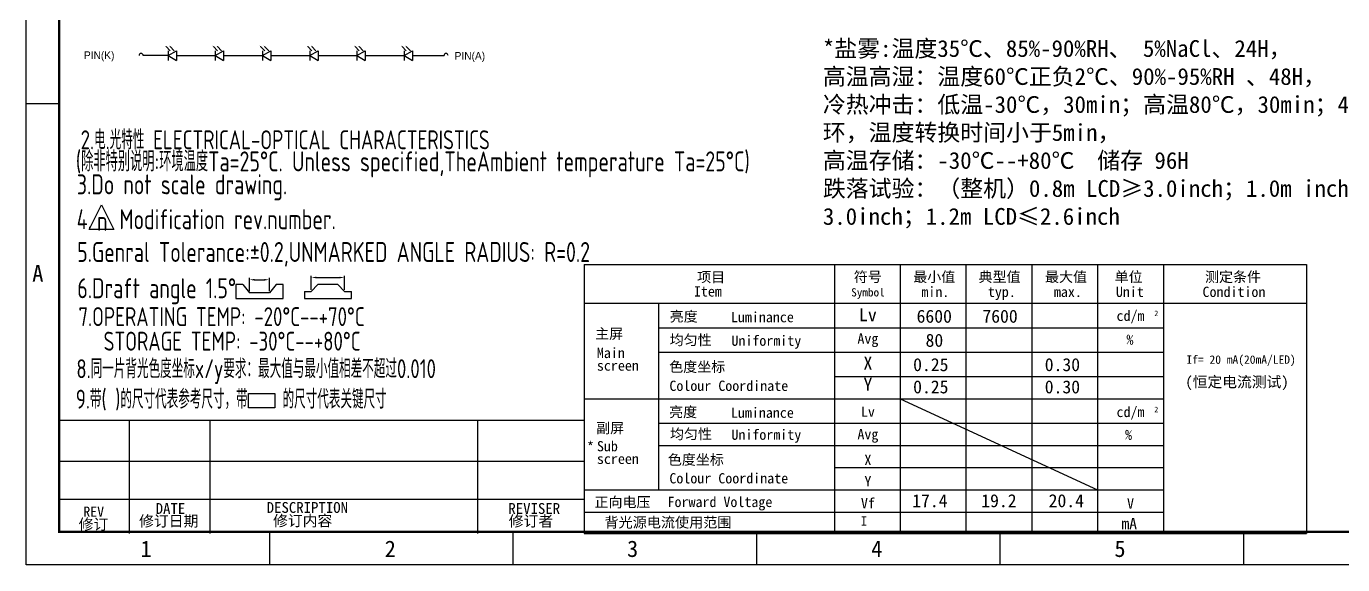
# Model space of a CAD drawing. Extents: x 6116 to 6512, y -490 to -205.
# Drawn here: x 6115.8 to 6366.7, y -489.7 to -387.1 of the extents above; entities that cross this region are included whole.
import ezdxf
from ezdxf.enums import TextEntityAlignment as Align

# ---------------------------------------------------------------- set-up
doc = ezdxf.new("R2010")
doc.units = 0
doc.layers.get('0').update_dxf_attribs({"linetype": 'CONTINUOUS'})
for name, color, linetype in [('OBJ-FRAME', 4, 'CONTINUOUS'), ('OBJ-TEXT', 7, 'CONTINUOUS'), ('TYPE', 134, 'CONTINUOUS'), ('圖框', 7, 'CONTINUOUS'), ('标准图框', 7, 'CONTINUOUS')]:
    doc.layers.add(name, color=color, linetype=linetype)
doc.styles.add('RD', font='PMingLiU.ttf', dxfattribs={"width": 0.8, "height": 1.8})
doc.styles.add('STANDARD-文字', font='gbenor.shx', dxfattribs={"width": 0.75, "bigfont": 'gbcbig.shx'})
doc.styles.add('宋体', font='')
doc.styles.add('宝明', font='simhei.ttf')
doc.styles.get('宋体').set_extended_font_data('SimSun')

msp = doc.modelspace()

# ---------------------------------------------------------------- linework, layer by layer
at = {"color": 4}
for p, q in [((6115.785, -401.751), (6122.036, -401.751)), ((6122.036, -462.136), (6222.098, -462.136)), ((6135.362, -462.136), (6135.362, -483.738)), ((6150.744, -462.136), (6150.744, -483.738)), ((6201.768, -462.136), (6201.768, -483.738)), ((6122.036, -469.964), (6222.098, -469.964)), ((6122.036, -477.213), (6222.098, -477.213)), ((6162.198, -489.673), (6162.198, -483.422)), ((6208.612, -489.673), (6208.612, -483.422)), ((6255.025, -489.673), (6255.025, -483.422)), ((6301.439, -489.673), (6301.439, -483.422)), ((6347.853, -489.673), (6347.853, -483.422))]:
    msp.add_line(p, q, dxfattribs=at)
at = {"color": 4, "ltscale": 50}
msp.add_lwpolyline([(6115.785, -204.845), (6512.28, -204.845), (6512.28, -489.673), (6115.785, -489.673)], close=True, dxfattribs=at)
at = {"color": 4, "const_width": 0.475}
msp.add_lwpolyline([(6122.036, -483.422), (6506.029, -483.422), (6506.029, -211.096), (6122.036, -211.096), (6122.036, -483.422)], dxfattribs=at)
msp.add_lwpolyline([(6122.036, -483.422), (6506.029, -483.422), (6506.029, -211.096), (6122.036, -211.096), (6122.036, -483.422)], dxfattribs=at)
at = {"color": 4}
msp.add_lwpolyline([(6282.367, -483.737), (6282.367, -483.738)], dxfattribs=at)
msp.add_lwpolyline([(6282.367, -483.737), (6282.367, -483.738)], dxfattribs=at)
at = {"layer": 'OBJ-FRAME', "color": 4}
for p, q in [((6127.792, -425.797), (6130.141, -421.099)), ((6130.141, -421.099), (6132.49, -425.797)), ((6132.49, -425.797), (6127.792, -425.797)), ((6222.098, -432.434), (6222.098, -483.738)), ((6155.73, -436.249), (6155.73, -438.961)), ((6157.067, -436.249), (6155.73, -436.249)), ((6157.067, -436.249), (6158.335, -437.863)), ((6158.335, -437.546), (6158.335, -435.029)), ((6159.285, -435.372), (6161.186, -435.372)), ((6162.137, -437.546), (6162.137, -435.029)), ((6163.404, -436.249), (6162.137, -437.863)), ((6164.742, -436.249), (6163.404, -436.249)), ((6164.742, -438.961), (6164.742, -436.249)), ((6170.102, -437.269), (6170.102, -434.627)), ((6170.102, -437.586), (6171.37, -436.249)), ((6171.053, -434.944), (6175.489, -434.944)), ((6175.172, -436.249), (6171.37, -436.249)), ((6175.172, -436.249), (6176.439, -437.586)), ((6176.439, -437.269), (6176.439, -434.627)), ((6155.73, -438.961), (6164.742, -438.961)), ((6162.137, -437.863), (6158.335, -437.863)), ((6168.791, -437.586), (6168.791, -438.961)), ((6168.791, -437.586), (6170.102, -437.586)), ((6168.791, -438.961), (6177.751, -438.961)), ((6176.439, -437.586), (6177.751, -437.586)), ((6177.751, -438.961), (6177.751, -437.586)), ((6236.277, -439.842), (6236.277, -475.403)), ((6222.098, -483.738), (6359.817, -483.738))]:
    msp.add_line(p, q, dxfattribs=at)
for points in [[(6222.098, -432.434), (6359.817, -432.434)], [(6269.823, -432.434), (6269.823, -483.738)], [(6282.367, -432.434), (6282.367, -483.738)], [(6294.91, -432.434), (6294.91, -483.738)], [(6307.452, -432.434), (6307.452, -483.738)], [(6319.994, -432.434), (6319.994, -483.738)], [(6332.537, -432.434), (6332.537, -483.738)], [(6359.817, -432.434), (6359.817, -483.738)], [(6222.098, -439.842), (6359.817, -439.842)], [(6236.277, -444.517), (6332.537, -444.517)], [(6236.277, -449.191), (6332.537, -449.191)], [(6269.823, -453.824), (6332.537, -453.824)], [(6222.098, -458.061), (6332.537, -458.061)], [(6236.277, -462.693), (6332.537, -462.693)], [(6236.277, -466.93), (6332.537, -466.93)], [(6269.823, -471.167), (6332.537, -471.167)], [(6222.098, -475.403), (6332.537, -475.403)], [(6222.098, -479.64), (6332.537, -479.64)]]:
    msp.add_lwpolyline(points, dxfattribs=at)
for points in [[(6159.285, -435.213), (6159.285, -435.53), (6158.335, -435.372)], [(6161.186, -435.213), (6161.186, -435.53), (6162.021, -435.372)], [(6171.053, -434.786), (6171.053, -435.103), (6170.102, -434.944)], [(6175.489, -434.786), (6175.489, -435.103), (6176.439, -434.944)]]:
    msp.add_solid(points, dxfattribs=at)
at = {"layer": 'OBJ-TEXT', "color": 3}
for p, q in [((6142.798, -392.643), (6138.063, -392.643)), ((6142.798, -392.643), (6144.393, -391.722)), ((6142.798, -391.722), (6142.798, -393.564)), ((6142.798, -392.643), (6144.393, -393.564)), ((6144.393, -391.722), (6144.393, -393.564)), ((6144.393, -392.643), (6151.798, -392.643)), ((6151.798, -392.643), (6153.393, -391.722)), ((6151.798, -391.722), (6151.798, -393.564)), ((6151.798, -392.643), (6153.393, -393.564)), ((6153.393, -391.722), (6153.393, -393.564)), ((6153.393, -392.643), (6160.798, -392.643)), ((6160.798, -392.643), (6162.393, -391.722)), ((6160.798, -391.722), (6160.798, -393.564)), ((6160.798, -392.643), (6162.393, -393.564)), ((6162.393, -391.722), (6162.393, -393.564)), ((6162.393, -392.643), (6169.798, -392.643)), ((6169.798, -392.643), (6171.393, -391.722)), ((6169.798, -391.722), (6169.798, -393.564)), ((6169.798, -392.643), (6171.393, -393.564)), ((6171.393, -391.722), (6171.393, -393.564)), ((6171.393, -392.643), (6178.798, -392.643)), ((6178.798, -392.643), (6180.393, -391.722)), ((6178.798, -391.722), (6178.798, -393.564)), ((6178.798, -392.643), (6180.393, -393.564)), ((6180.393, -391.722), (6180.393, -393.564)), ((6180.393, -392.643), (6187.798, -392.643)), ((6187.798, -392.643), (6189.393, -391.722)), ((6187.798, -391.722), (6187.798, -393.564)), ((6187.798, -392.643), (6189.393, -393.564)), ((6189.393, -391.722), (6189.393, -393.564)), ((6189.393, -392.643), (6195.41, -392.643))]:
    msp.add_line(p, q, dxfattribs=at)
for points in [[(6142.44, -390.942), (6143.223, -391.726)], [(6143.214, -390.934), (6143.997, -391.717)], [(6151.44, -390.942), (6152.223, -391.726)], [(6152.214, -390.934), (6152.997, -391.717)], [(6160.44, -390.942), (6161.223, -391.726)], [(6161.214, -390.934), (6161.997, -391.717)], [(6169.44, -390.942), (6170.223, -391.726)], [(6170.214, -390.934), (6170.997, -391.717)], [(6178.44, -390.942), (6179.223, -391.726)], [(6179.214, -390.934), (6179.997, -391.717)], [(6187.44, -390.942), (6188.223, -391.726)], [(6188.214, -390.934), (6188.997, -391.717)]]:
    msp.add_lwpolyline(points, dxfattribs=at)
for centre in [(6137.668, -392.643), (6195.804, -392.643)]:
    msp.add_arc(centre, 0.395, 0, 180, dxfattribs=at)
for points in [[(6142.476, -390.906), (6142.225, -390.728), (6142.404, -390.978)], [(6143.25, -390.898), (6142.999, -390.719), (6143.178, -390.969)], [(6151.476, -390.906), (6151.225, -390.728), (6151.404, -390.978)], [(6152.25, -390.898), (6151.999, -390.719), (6152.178, -390.969)], [(6160.476, -390.906), (6160.225, -390.728), (6160.404, -390.978)], [(6161.25, -390.898), (6160.999, -390.719), (6161.178, -390.969)], [(6169.476, -390.906), (6169.225, -390.728), (6169.404, -390.978)], [(6170.25, -390.898), (6169.999, -390.719), (6170.178, -390.969)], [(6178.476, -390.906), (6178.225, -390.728), (6178.404, -390.978)], [(6179.25, -390.898), (6178.999, -390.719), (6179.178, -390.969)], [(6187.476, -390.906), (6187.225, -390.728), (6187.404, -390.978)], [(6188.25, -390.898), (6187.999, -390.719), (6188.178, -390.969)]]:
    msp.add_solid(points, dxfattribs=at)
at = {"layer": 'TYPE', "color": 4}
msp.add_line((6282.367, -458.086), (6319.994, -475.403), dxfattribs=at)
msp.add_lwpolyline([(6158.168, -457.054), (6163.181, -457.054), (6163.181, -459.759), (6158.168, -459.759)], close=True, dxfattribs=at)

# ---------------------------------------------------------------- texts
at = {"color": 4, "style": '宝明'}
for s, height, p in [('A', 3.125, (6116.916, -435.712)), ('DATE', 2.0722, (6140.441, -480.002)), ('DESCRIPTION', 2.07223, (6161.6, -479.809)), ('REVISER', 2.0722, (6207.671, -480.003)), ('修订', 2.0722, (6125.758, -483.011)), ('修订日期', 2.0722, (6137.279, -482.393)), ('修订内容', 2.0722, (6162.816, -482.336)), ('修订者', 2.0722, (6207.745, -482.394)), ('1', 3.125, (6137.561, -488.204)), ('2', 3.125, (6184.104, -488.204)), ('3', 3.125, (6230.298, -488.204)), ('4', 3.125, (6276.841, -488.204)), ('5', 3.125, (6323.209, -488.204))]:
    msp.add_text(s, height=height, dxfattribs=at).set_placement(p)
at = {"layer": 'OBJ-FRAME', "color": 4, "style": 'STANDARD-文字', "width": 0.85}
for s, height, p in [('2.电.光特性 ELECTRICAL-OPTICAL CHARACTERISTICS', 3.60453, (6126.148, -410.497)), ('(除非特别说明:环境温度Ta=25%%dC. Unless specified,TheAmbient temperature Ta=25%%dC)', 3.80639, (6125.214, -414.713)), ('3.Do not scale drawing.', 3.80639, (6125.417, -419.092)), ('4.   Modification rev.number.', 3.80639, (6125.385, -425.746)), ('5.Genral Tolerance:%%P0.2,UNMARKED ANGLE RADIUS: R=0.2', 3.80639, (6125.475, -431.986)), ('6.Draft angle 1.5%%D', 3.80639, (6125.507, -438.887)), ('7.OPERATING TEMP: -20%%DC--+70%%DC', 3.60453, (6125.727, -444.204)), ('  STORAGE TEMP: -30%%DC--+80%%DC', 3.60453, (6127.196, -448.884)), ('8.同一片背光色度坐标x/y要求：最大值与最小值相差不超过0.010', 3.60453, (6125.319, -454.129)), ('9.带( )的尺寸代表参考尺寸，带    的尺寸代表关键尺寸', 3.60453, (6125.211, -459.93))]:
    msp.add_text(s, height=height, dxfattribs=at).set_placement(p)
msp.add_text('n', height=3.806, dxfattribs=at).set_placement((6130.268, -424.186), align=Align.MIDDLE)
at = {"layer": 'OBJ-FRAME', "color": 4, "style": '宝明'}
for s, height, p in [('项目', 1.9581, (6243.659, -435.828)), ('符号', 1.9581, (6273.526, -435.799)), ('最小值', 1.9581, (6284.851, -435.799)), ('典型值', 1.9581, (6297.312, -435.799)), ('最大值', 1.9581, (6309.976, -435.799)), ('单位', 1.9581, (6323.243, -435.799)), ('测定条件', 1.9581, (6340.476, -435.799)), ('Item', 1.9581, (6243.048, -438.564)), ('亮度', 1.9581, (6238.428, -443.338)), ('Luminance', 1.9581, (6250.106, -443.466)), ('主屏', 1.9581, (6224.219, -446.63)), ('均匀性', 1.9581, (6238.428, -447.819)), ('Uniformity', 1.9581, (6250.191, -447.956)), ('Main ', 1.9581, (6224.558, -450.296)), ('screen', 1.9581, (6224.558, -452.703)), ('色度坐标', 1.9581, (6238.333, -452.933)), ('Colour Coordinate ', 1.9581, (6238.374, -456.559)), ('亮度', 1.9581, (6238.312, -461.556)), ('Luminance', 1.9581, (6250.106, -461.684)), ('副屏', 1.9581, (6224.413, -464.61)), ('均匀性', 1.9581, (6238.477, -465.737)), ('Uniformity', 1.9581, (6250.191, -465.873)), ('*', 1.958, (6222.643, -468.185)), ('Sub', 1.9581, (6224.558, -468.07)), ('screen', 1.9581, (6224.558, -470.477)), ('色度坐标', 1.9581, (6238.07, -470.628)), ('Colour Coordinate ', 1.9581, (6238.374, -474.186)), ('正向电压', 1.9581, (6224.087, -478.732)), ('Forward Voltage', 1.9581, (6238.02, -478.693)), ('背光源电流使用范围', 1.9715, (6225.999, -482.589))]:
    msp.add_text(s, height=height, dxfattribs=at).set_placement(p)
for s, height, p in [('min.', 1.9581, (6289.068, -438.654)), ('Unit', 1.9581, (6326.152, -438.654)), ('Condition', 1.9581, (6346.001, -438.654)), ('Symbol', 1.5665, (6276.224, -438.555)), ('typ.', 1.9581, (6301.748, -438.654)), ('max.', 1.9581, (6314.338, -438.654)), ('Lv', 2.4743, (6276.216, -443.269)), ('cd/m', 1.9581, (6326.273, -443.213)), ('2', 1.068, (6331.185, -442.303)), ('Avg', 1.9581, (6276.216, -447.568)), ('%', 1.958, (6326.167, -447.752)), ('X', 2.474, (6276.216, -452.477)), ('If= 20 mA(20mA/LED)', 1.61247, (6347.361, -451.395)), ('Y', 2.474, (6276.216, -456.514)), ('Lv', 1.9581, (6276.216, -461.488)), ('cd/m', 1.9581, (6326.273, -461.541)), ('2', 1.068, (6331.185, -460.631)), ('Avg', 1.9581, (6276.216, -465.787)), ('%', 1.958, (6325.905, -465.896)), ('X', 1.958, (6276.216, -470.696)), ('Y', 1.958, (6276.216, -474.733)), ('Vf', 1.9581, (6276.216, -478.94)), ('V', 1.958, (6326.273, -479.017)), ('I', 1.786, (6275.446, -482.255)), ('mA', 2.1629, (6326.035, -482.917))]:
    msp.add_text(s, height=height, dxfattribs=at).set_placement(p, align=Align.CENTER)
at = {"layer": 'OBJ-FRAME', "color": 2, "style": '宝明'}
for s, p in [('6600', (6288.861, -443.56)), ('7600', (6301.403, -443.56))]:
    msp.add_text(s, height=2.4743, dxfattribs=at).set_placement(p, align=Align.CENTER)
at = {"layer": 'OBJ-FRAME', "color": 1, "style": '宝明'}
for s, p in [('80', (6288.89, -448.146)), ('0.25', (6288.206, -452.786)), ('0.30', (6313.291, -452.786)), ('0.25', (6288.206, -457.023)), ('0.30', (6313.291, -457.023)), ('17.4', (6288.027, -478.719)), ('19.2', (6301.191, -478.719)), ('20.4', (6314.037, -478.719))]:
    msp.add_text(s, height=2.4743, dxfattribs=at).set_placement(p, align=Align.CENTER)
at = {"layer": 'OBJ-FRAME', "color": 4, "insert": (6336.721, -453.804), "char_height": 2.0657, "width": 46.55423, "attachment_point": 1, "style": '宝明'}
msp.add_mtext('(恒定电流测试)', dxfattribs=at)
at = {"layer": 'OBJ-TEXT', "color": 3, "style": 'RD'}
for s, p in [('PIN(K)', (6126.771, -393.324)), ('PIN(A)', (6197.434, -393.444))]:
    msp.add_text(s, height=1.4802, dxfattribs=at).set_placement(p)
at = {"layer": '圖框', "color": 4, "ltscale": 5, "style": '宝明'}
msp.add_text('REV', height=1.9336, dxfattribs=at).set_placement((6126.657, -480.539))
at = {"layer": '标准图框', "color": 2, "insert": (6267.631, -389.696), "char_height": 3.2, "width": 116.6225, "attachment_point": 1, "style": '宋体'}
msp.add_mtext('*盐雾:温度35℃、85%-90%RH、 5%NaCl、24H，\\P高温高湿：温度60℃正负2℃、90%-95%RH 、48H，\\P冷热冲击：低温-30℃，30min；高温80℃，30min；48个循环，温度转换时间小于5min，\\P高温存储：-30℃--+80℃  储存 96H\\P跌落试验：（整机）0.8m LCD≥3.0inch；1.0m inch＜LCD＜3.0inch；1.2m LCD≤2.6inch', dxfattribs=at)

doc.saveas('drawing.dxf')
